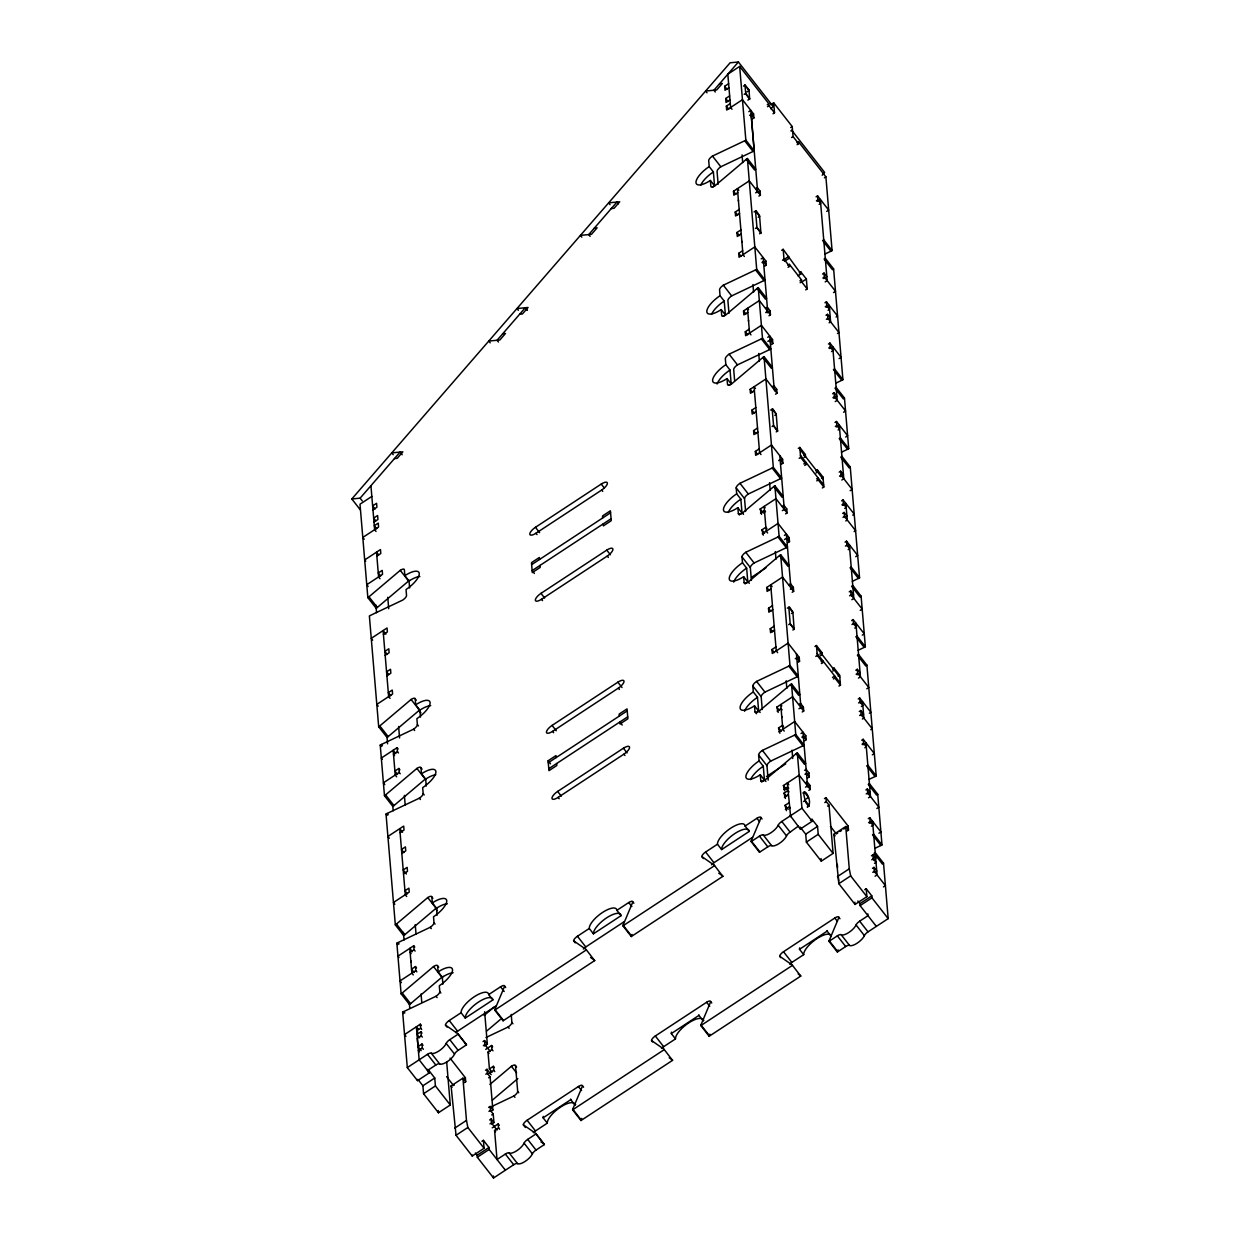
<?xml version="1.0" encoding="UTF-8"?>
<svg xmlns="http://www.w3.org/2000/svg" width="1240" height="1240" viewBox="0 0 1240 1240"><rect width="100%" height="100%" fill="white"/><g stroke="black" fill="none" stroke-linecap="round" stroke-linejoin="round"><path stroke-width="1.5" d="M744.961 85.017L749.022 89.962L749.642 99.123L745.767 93.899L744.961 85.142L743.473 86.102M809.209 806.031L808.341 805.752A4.278 0.899 56.7 0 1 806.077 802.854C797.971 779.309 814.82 800.001 807.721 806.899M594.549 960.271A4.836 1.705 -38 0 1 594.658 960.613L503.099 1020.799L494.76 1010.104A4.836 1.705 -38 0 1 494.868 1009.438L504.649 986.188L505.688 987.521M718.75 873.208L722.641 875.905A4.836 1.705 -38 0 1 722.858 876.355L631.3 936.541L622.945 925.846A4.836 1.705 -38 0 1 623.069 925.179L632.85 901.929L633.888 903.263M631.3 936.541A4.836 1.705 -38 0 1 631.408 935.859L632.028 934.418M672.421 1059.999A4.836 1.705 -38 0 1 672.545 1060.355L580.986 1120.526L572.632 1109.846A4.836 1.705 -38 0 1 572.756 1109.165L582.537 1085.915L583.575 1087.248M580.986 1120.526A4.836 1.705 -38 0 1 581.095 1119.844L581.715 1118.402M798.405 826.088L790.128 832.133A4.836 1.705 -38 0 0 786.532 835.899A9.657 3.41 -38 0 1 779.309 843.433A9.657 3.41 -38 0 1 771.636 845.68A4.836 1.705 -38 0 0 767.808 846.812L759.485 852.283L751.146 841.604A4.821 1.705 -38 0 1 751.254 840.922L761.034 817.672L762.073 819.005M798.188 974.02L800.513 975.632A4.836 1.705 -38 0 1 800.73 976.097L709.171 1036.268L700.832 1025.589A4.836 1.705 -38 0 1 700.941 1024.907L710.721 1001.657L711.76 1002.99M709.171 1036.268A4.836 1.705 -38 0 1 709.296 1035.586L709.9 1034.145M883.531 863.241A4.836 1.705 -38 0 0 882.399 864.063L874.06 853.384A4.836 1.705 -38 0 1 875.177 852.562L883.531 863.241L888.181 918.623L868.015 931.86A4.836 1.705 -38 0 0 864.404 935.626A9.657 3.41 -38 0 1 857.181 943.16A9.657 3.41 -38 0 1 849.524 945.423A4.836 1.705 -38 0 0 845.696 946.538L837.372 952.01L829.018 941.33A4.836 1.705 -38 0 1 829.141 940.649L838.922 917.399L839.961 918.732M837.372 952.01A4.836 1.705 -38 0 1 837.48 951.343L838.101 949.887M360.282 509.795L351.819 498.961L730.112 62.791L738.404 62L773.093 106.408L770.97 108.857M351.819 498.961L360.112 498.17L400.086 452.089L402.179 454.755M738.404 62L713.914 90.241L715.31 92.008M790.934 130.975L791.632 130.154L824.631 172.422L822.182 175.243M746.279 159.34L754.618 170.019A4.836 1.705 -38 0 1 755.734 169.198L747.394 158.518A4.836 1.705 -38 0 0 746.279 159.34L714.984 185.799A4.836 1.705 -38 0 1 710.876 186.403L710.38 180.467A16.91 5.983 -38 0 1 695.981 182.606A16.91 5.983 -38 0 1 709.202 166.594L708.707 160.658A4.836 1.705 -38 0 1 712.489 156.07L744.713 140.786A4.836 1.705 -38 0 0 745.845 140.12L739.66 66.418L727.818 74.198L730.624 107.477L732.003 109.259M409.696 580.382A4.836 1.705 -38 0 0 408.596 581.018L377.317 607.476A4.836 1.705 -38 0 1 376.185 608.298L367.846 597.618A4.836 1.705 -38 0 0 368.962 596.796L400.257 570.338A4.836 1.705 -38 0 1 404.364 569.718L404.86 575.67L409.045 581.002L409.618 587.946M757.113 288.471L765.468 299.15A4.836 1.705 -38 0 1 766.583 298.329L758.245 287.649A4.836 1.705 -38 0 0 757.113 288.471L725.834 314.929A4.836 1.705 -38 0 1 721.711 315.534L721.215 309.597A16.91 5.983 -38 0 1 706.816 311.736A16.91 5.983 -38 0 1 720.053 295.724L719.557 289.788A4.836 1.705 -38 0 1 723.339 285.2L755.563 269.917A4.836 1.705 -38 0 0 756.695 269.251L747.394 158.518M762.91 357.446L771.249 368.125A4.836 1.705 -38 0 1 772.38 367.303L764.026 356.624A4.836 1.705 -38 0 0 762.91 357.446L731.615 383.904A4.836 1.705 -38 0 1 727.508 384.509L727.012 378.572A16.91 5.983 -38 0 1 712.613 380.711A16.91 5.983 -38 0 1 725.85 364.7L725.338 358.763A4.836 1.705 -38 0 1 729.12 354.175L761.345 338.892A4.836 1.705 -38 0 0 762.492 338.226L758.245 287.649M411.091 699.468L419.446 710.148L388.151 736.607A4.836 1.705 -38 0 1 387.035 737.428L378.68 726.749A4.836 1.705 -38 0 0 379.812 725.927L411.091 699.468A4.836 1.705 -38 0 1 415.214 698.849L416.253 700.182M425.956 778.689A4.836 1.705 -38 0 0 425.243 779.123L393.948 805.582A4.836 1.705 -38 0 1 392.817 806.403L384.478 795.724A4.836 1.705 -38 0 0 385.594 794.902L416.888 768.443A4.836 1.705 -38 0 1 421.011 767.824L422.05 769.172M764.026 356.624L773.326 467.356A4.836 1.705 -38 0 1 772.195 468.022L739.97 483.305A4.836 1.705 -38 0 0 736.188 487.893L736.684 493.83A16.91 5.983 -38 0 0 723.462 509.842A16.91 5.983 -38 0 0 737.846 507.703L738.358 513.639A4.836 1.705 -38 0 0 742.466 513.034L773.76 486.576A4.836 1.705 -38 0 1 774.876 485.755L783.215 496.434A4.836 1.705 -38 0 0 782.099 497.256L773.76 486.576M774.876 485.755L779.123 536.331A4.836 1.705 -38 0 1 777.992 536.997L745.767 552.281A4.836 1.705 -38 0 0 741.985 556.869L742.481 562.805A16.91 5.983 -38 0 0 729.244 578.817A16.91 5.983 -38 0 0 743.644 576.678L744.139 582.614A4.836 1.705 -38 0 0 748.263 582.01L779.542 555.551A4.836 1.705 -38 0 1 780.673 554.73L789.012 565.409A4.836 1.705 -38 0 0 787.896 566.231L779.542 555.551M437.178 907.618A4.836 1.705 -38 0 0 436.077 908.254L404.782 934.712A4.836 1.705 -38 0 1 403.667 935.534L395.328 924.854A4.836 1.705 -38 0 0 396.444 924.033L427.738 897.574A4.836 1.705 -38 0 1 431.846 896.954L432.884 898.303M443.331 976.423A4.836 1.705 -38 0 0 441.874 977.229L410.579 1003.687A4.836 1.705 -38 0 1 409.464 1004.509L401.109 993.829A4.836 1.705 -38 0 0 402.24 993.008L433.519 966.549A4.836 1.705 -38 0 1 437.643 965.929L438.681 967.277M780.673 554.73L789.973 665.462A4.836 1.705 -38 0 1 788.826 666.128L756.601 681.411A4.836 1.705 -38 0 0 752.82 685.999L753.316 691.936A16.91 5.983 -38 0 0 740.094 707.947A16.91 5.983 -38 0 0 754.494 705.808L754.99 711.745A4.836 1.705 -38 0 0 759.097 711.14L790.392 684.682A4.836 1.705 -38 0 1 791.507 683.86L799.862 694.539A4.836 1.705 -38 0 0 798.73 695.361L790.392 684.682M484.111 1015.482L493.877 1007.221M791.507 683.86L795.755 734.437A4.836 1.705 -38 0 1 794.623 735.103L762.399 750.386A4.836 1.705 -38 0 0 758.617 754.974L759.113 760.911A16.91 5.983 -38 0 0 745.891 776.922A16.91 5.983 -38 0 0 760.275 774.783L760.771 780.72A4.836 1.705 -38 0 0 764.894 780.115L796.173 753.657A4.836 1.705 -38 0 1 797.304 752.835L805.644 763.514A4.836 1.705 -38 0 0 804.527 764.336L796.173 753.657M486.576 1031.138L500.278 1019.559M489.893 1084.457L511.407 1066.276A4.836 1.705 -38 0 1 515.514 1065.671L516.568 1067.005M492.373 1100.112L517.793 1078.614M728.95 87.668L725.013 90.257L724.671 86.288L728.624 83.7M729.972 99.882L726.036 102.471L725.695 98.518L729.647 95.914M746.914 91.931L749.13 90.474M752.432 118.87L753.92 117.908L753.579 113.941L742.45 99.696L726.671 110.066L726.346 106.113L730.283 103.509M744.171 94.364L745.643 93.388L749.828 98.828L747.86 100.115M748.821 111.677L750.804 110.375L754.199 150.815A4.836 1.705 -38 0 1 753.068 151.466L720.827 166.764A4.836 1.705 -38 0 0 717.061 171.337L718.13 184.218M749.658 115.32L751.13 114.343L753.92 117.908M767.312 104.687L768.784 103.71L739.66 66.418M750.619 115.894L753.579 113.941M767.467 106.671L768.955 105.695L768.784 103.71M770.722 104.765L773.667 102.811L792.221 126.558L793.058 136.555L798.622 143.685L797.134 144.661M773.032 113.785L774.519 112.809L773.667 102.811M790.732 127.534L792.221 126.558M791.585 137.532L793.058 136.555M796.979 142.678L798.452 141.701L825.887 176.84L832.071 250.542A4.836 1.705 -38 0 1 830.94 251.193L824.895 254.06M737.769 192.603L733.817 195.207L733.491 191.239L749.27 180.869L760.399 195.114L758.911 196.091M755.811 188.558L757.284 187.597L760.074 191.146L760.399 195.114M755.64 192.851L757.625 191.549L751.13 114.343M757.841 192.603L760.074 191.146M739.521 213.404L735.568 216.008L735.227 212.04L739.179 209.452M754.044 211.947L756.199 210.8L759.577 215.806L760.911 233.213L756.974 227.804L755.532 210.971L759.702 216.318L758.214 217.294M741.226 233.879L737.288 236.483L736.947 232.516L740.9 229.927M824.414 177.8L825.887 176.84M755.423 228.454L756.912 227.478L761.081 232.826L759.609 233.802M816.075 196.834L817.563 195.858L828.677 210.103L826.708 211.404M816.416 200.803L817.888 199.826L817.563 195.858M764.801 266.089L766.274 265.112L765.948 261.144L754.819 246.899L739.04 257.285L738.699 253.317L742.652 250.728M817.377 201.361L820.337 199.423L827.158 280.596L825.189 281.899M371.845 496.403L360.003 504.184L367.846 597.618M819.191 204.352L820.663 203.391L817.888 199.826M372.961 509.857L376.913 507.268L376.588 503.3L372.635 505.904L375.022 508.958M761.189 258.881L763.158 257.594L767.668 311.24L765.7 312.542M762.011 262.524L763.499 261.547L766.274 265.112M781.696 250.294L783.168 249.317L800.962 273.87L798.002 275.807M762.988 263.097L765.948 261.144M374 522.071L377.937 519.482L377.611 515.514L373.659 518.119L375.751 520.784M782.518 260.199L784.005 259.222L783.168 249.317M783.556 259.858L788.733 256.447M784.471 261.346L788.904 258.431M787.927 265.344L789.4 264.368L801.459 279.806L801.613 281.79L807.178 288.904L805.705 289.881M788.082 267.329L789.57 266.352L789.4 264.368M799.304 272.862L800.792 271.885L806.357 279L807.178 288.904M747.813 312.294L743.876 314.898L743.535 310.93L759.33 300.56L770.443 314.805L768.971 315.781M376.851 556.125L380.804 553.521L380.463 549.568L364.684 559.938L365.722 561.271M799.971 280.783L801.459 279.806M800.141 282.767L801.613 281.79M801.908 281.929L806.357 279M765.855 308.249L767.327 307.272L770.118 310.837L770.443 314.805M822.554 274.04L824.042 273.079L826.816 276.629L823.856 278.582M767.157 312.79L770.118 310.837M822.895 278.008L824.368 277.031L824.042 273.079M771.389 344.503L772.861 343.526L772.536 339.558L761.407 325.314L745.612 335.699L745.287 331.731L749.224 329.142M833.528 292.578L835.496 291.276L824.368 277.031M767.777 337.296L769.745 336.009L774.256 389.654M824.972 302.777L826.445 301.8L837.574 316.045L836.101 317.022M767.855 341.419L770.087 339.962L772.861 343.526M769.575 341.512L772.536 339.558M825.298 306.729L826.785 305.753L826.445 301.8M826.274 307.303L829.235 305.365L830.614 321.873L829.141 322.834M828.087 310.295L829.56 309.318L826.785 305.753M826.026 315.317L827.499 314.34L830.288 317.905L828.072 319.362M826.351 319.285L827.84 318.308L827.499 314.34M535.447 527.31L601.23 484.081A7.254 2.558 -38 0 1 607.399 483.166A7.254 2.558 -38 0 1 601.726 490.017L535.943 533.246A7.254 2.558 -38 0 1 529.775 534.177A7.254 2.558 -38 0 1 535.447 527.31L539.617 532.658M754.4 390.709L750.448 393.312L750.123 389.344L765.902 378.975L777.031 393.219L775.558 394.196M837.48 333.529L838.968 332.553L827.84 318.308M383.439 634.539L387.376 631.951L387.05 627.982L371.272 638.352L372.651 640.135M828.444 344.038L829.916 343.062L841.046 357.322L839.077 358.608M828.77 348.006L830.257 347.029L829.916 343.062M829.746 348.579L832.707 346.627L837.202 400.288L835.233 401.574M772.443 386.663L773.915 385.702L776.705 389.252L777.031 393.219M831.56 351.571L833.032 350.594L830.257 347.029M774.489 390.724L776.705 389.252M756.152 411.525L752.2 414.114L751.874 410.146L755.811 407.557M385.19 655.34L389.128 652.751L388.802 648.784L384.849 651.372L387.237 654.425M531.65 564.65L610.576 512.771M770.675 410.053L772.83 408.906L776.225 413.912L777.542 431.318L773.605 425.909L772.163 409.076L776.333 414.424L774.845 415.4M611.072 518.723L532.146 570.586L534.363 573.438M757.873 431.985L753.92 434.589L753.595 430.621L757.532 428.032M386.896 675.816L390.848 673.212L390.522 669.259L386.57 671.847L388.663 674.514M772.071 426.56L773.543 425.584L777.712 430.931L776.24 431.907M832.613 393.731L834.086 392.755L836.876 396.32L833.916 398.272M832.939 397.699L834.427 396.722L834.086 392.755M781.433 464.194L782.905 463.218L782.58 459.25L771.451 445.005L755.671 455.39L755.331 451.422L759.283 448.834M540.996 593.34L606.763 550.111A7.254 2.558 -38 0 1 612.932 549.196A7.254 2.558 -38 0 1 607.275 556.062L541.493 599.292A7.254 2.558 -38 0 1 535.323 600.207A7.254 2.558 -38 0 1 540.996 593.34L544.639 598.021M843.572 412.269L845.556 410.967L834.427 396.722M835.016 422.453L836.504 421.492L847.633 435.736L845.649 437.022M778.658 460.629L780.13 459.653L782.905 463.218M798.327 448.4L799.816 447.423L805.365 454.553L805.535 456.537L804.062 457.514M780.363 460.707L782.58 459.25M835.357 426.421L836.83 425.444L836.504 421.492M836.318 426.994L839.279 425.041L843.789 478.702L841.821 480.004M838.132 429.986L839.62 429.009L836.83 425.444M799.165 458.304L800.637 457.343L799.816 447.423M803.892 455.529L805.365 454.553M803.815 463.93L806.031 462.474L806.202 464.457L804.729 465.434M815.951 470.968L817.423 469.991L822.988 477.106L823.825 487.01L822.337 487.986M398.149 749.007L397.094 747.673L381.315 758.043L382.354 759.376M761.546 514.337L760.167 509.036L775.961 498.666L787.09 512.911L785.602 513.887M816.106 472.936L817.594 471.975L817.423 469.991M397.094 747.673L397.436 751.626L393.483 754.23L394.537 755.563M760.507 513.004L764.46 510.4L765.499 511.748M816.618 478.888L818.09 477.911L818.26 479.896L823.825 487.01M816.773 480.872L818.26 479.896M821.515 478.082L822.988 477.106M782.486 506.354L783.975 505.378L786.749 508.943L787.09 512.911M839.201 472.146L840.673 471.185L843.463 474.734L840.503 476.687M782.332 510.647L784.3 509.346L779.805 455.7M784.533 510.4L786.749 508.943M839.527 476.114L841.015 475.137L840.673 471.185M399.885 769.808L398.846 768.475L394.909 771.063L397.513 774.411M763.298 535.138L761.918 529.837L765.87 527.248L766.909 528.581M398.846 768.475L399.187 772.427L383.392 782.812L384.478 795.724M762.259 533.804L778.038 523.419L789.167 537.664L789.493 541.632L788.02 542.609M850.16 490.683L852.128 489.382L841.015 475.137M784.409 535.401L786.377 534.115L790.888 587.76M841.604 500.882L843.091 499.906L854.221 514.15L852.732 515.127M784.501 539.524L786.718 538.067L789.493 541.632M786.951 539.136L789.167 537.664M841.945 504.835L843.417 503.858L843.091 499.906M842.905 505.409L845.866 503.471L847.261 519.979L845.773 520.939M844.719 508.4L846.207 507.424L843.417 503.858M842.658 513.422L844.146 512.446L846.92 516.011L844.704 517.468M751.456 577.36L765.917 567.858M842.999 517.39L844.471 516.413L844.146 512.446M552.079 725.415L617.861 682.186A7.254 2.558 -38 0 1 624.03 681.271A7.254 2.558 -38 0 1 618.357 688.122L552.591 731.352A7.254 2.558 -38 0 1 546.421 732.282A7.254 2.558 -38 0 1 552.079 725.415L556.264 730.763M771.032 588.814L767.095 591.418L766.754 587.45L782.548 577.081L793.662 591.325L792.189 592.302M854.127 531.635L855.6 530.658L844.471 516.413M400.071 832.645L404.023 830.056L403.682 826.088L387.903 836.457L389.298 838.24M845.076 542.144L846.548 541.183L857.677 555.427L855.709 556.714M845.401 546.111L846.889 545.135L846.548 541.183M847.37 546.034L849.338 544.732L853.833 598.393L851.865 599.679M789.074 584.769L790.562 583.808L793.337 587.357L793.662 591.325M848.191 549.677L849.663 548.7L846.889 545.135M790.376 589.31L793.337 587.357M772.784 609.63L768.831 612.219L768.505 608.251L772.458 605.663M401.822 853.446L405.759 850.857L405.433 846.889L401.481 849.477L403.868 852.531M556.667 763.514L556.837 765.499L548.948 770.675L548.111 760.771L556 755.579L556.171 757.562M548.282 762.755L627.207 710.876M787.322 608.158L789.477 607.011L792.856 612.018L794.173 629.424L790.236 624.014L788.795 607.182L792.964 612.529L791.492 613.505M548.778 768.692L627.704 716.829M774.504 630.091L770.552 632.695L770.226 628.726L774.163 626.138M403.543 873.921L407.479 871.317L407.154 867.365L403.202 869.953L406.332 873.968M788.702 624.665L790.175 623.689L794.36 629.037L792.871 630.013M849.245 591.837L850.733 590.86L853.507 594.425L851.291 595.882M849.586 595.804L851.059 594.828L850.733 590.86M798.064 662.3L799.552 661.323L799.211 657.355L788.082 643.111L772.303 653.495L771.978 649.528L775.914 646.939M557.628 791.446L623.41 748.216A7.254 2.558 -38 0 1 629.579 747.302A7.254 2.558 -38 0 1 623.906 754.168L558.124 797.398A7.254 2.558 -38 0 1 551.955 798.312A7.254 2.558 -38 0 1 557.628 791.446L561.286 796.126M860.219 610.375L862.188 609.072L851.059 594.828M851.663 620.558L853.135 619.597L864.265 633.841L862.296 635.128M795.29 658.735L796.762 657.758L799.552 661.323M814.959 646.505L816.447 645.529L822.012 652.659L822.166 654.643L820.694 655.619M796.995 658.812L799.211 657.355M851.988 624.526L853.476 623.55L853.135 619.597M853.941 624.449L855.926 623.146L860.421 676.808L858.452 678.11M854.779 628.091L856.251 627.115L853.476 623.55M815.796 656.409L817.269 655.449L816.447 645.529M819.779 654.115L822.012 652.659M821.19 661.556L822.678 660.579L822.833 662.563L821.361 663.539M832.582 669.073L834.055 668.096L839.62 675.211L840.457 685.115L838.968 686.092M414.78 947.112L413.742 945.779L397.947 956.149L399.001 957.482M778.178 712.442L776.814 707.141L792.593 696.771L803.721 711.016L802.234 711.993M832.753 671.042L834.226 670.081L834.055 668.096M413.742 945.779L414.067 949.732L410.13 952.336L411.168 953.668M777.139 711.109L781.091 708.505L782.13 709.854M832.505 677.474L834.721 676.017L834.892 678.001L840.457 685.115M833.42 678.978L834.892 678.001M838.147 676.188L839.62 675.211M799.134 704.46L800.606 703.483L803.38 707.048L803.721 711.016M855.832 670.251L857.305 669.29L860.095 672.839L857.135 674.793M798.963 708.753L800.932 707.451L796.437 653.806M801.164 708.505L803.38 707.048M856.158 674.219L857.646 673.243L857.305 669.29M416.532 967.913L415.478 966.58L411.541 969.168L414.144 972.516M779.929 733.243L778.55 727.942L782.502 725.354L783.54 726.687M415.478 966.58L415.818 970.533L400.024 980.918L401.109 993.829M778.89 731.91L794.67 721.525L805.798 735.785L806.14 739.738L804.652 740.714M866.791 688.789L868.775 687.487L857.646 673.243M801.04 733.507L803.024 732.22L807.519 785.865L805.551 787.168M858.251 698.988L859.723 698.011L870.852 712.256L869.364 713.232M801.877 737.149L803.349 736.173L806.14 739.738M802.838 737.722L805.798 735.785M858.576 702.941L860.048 701.964L859.723 698.011M860.281 703.034L862.513 701.577L863.893 718.084L862.404 719.045M861.351 706.505L862.838 705.529L860.048 701.964M859.289 711.528L860.777 710.551L863.552 714.116L861.335 715.573M766.49 776.519L785.757 763.856M859.63 715.495L861.102 714.519L860.777 710.551M804.652 770.335L806.14 769.358L808.914 772.923L809.255 776.891L807.767 777.852M421.368 1025.526L420.329 1024.194L404.535 1034.563L405.93 1036.346M784.765 790.857L783.401 785.556L799.18 775.186L810.309 789.431L808.821 790.407M870.759 729.74L872.232 728.764L861.102 714.519M804.993 774.303L806.465 773.326L809.255 776.891M806.698 774.38L808.914 772.923M420.329 1024.194L420.654 1028.162L416.702 1030.75L417.756 1032.083M783.726 789.524L787.679 786.935L788.718 788.268M861.707 740.249L863.195 739.288L874.309 753.533L872.34 754.819M422.003 1033.121L420.964 1031.788L417.012 1034.377L419.616 1037.725M785.4 798.452L784.037 793.15L787.974 790.562L789.028 791.895M862.048 744.217L863.521 743.24L863.195 739.288M863.009 744.79L865.97 742.837L870.48 796.499L868.496 797.785M805.705 782.874L807.193 781.913L809.968 785.462L810.309 789.431M420.964 1031.788L421.29 1035.756L417.307 1038.361L418.004 1046.622L421.135 1050.637M784.362 797.119L788.346 794.499M447.02 1027.092L445.454 1025.092A4.836 1.705 -38 0 1 449.236 1020.52L461.079 1012.739A16.91 5.983 -38 0 1 474.3 996.727A16.91 5.983 -38 0 1 488.7 994.588L500.542 986.808A4.836 1.705 -38 0 1 504.649 986.188M575.205 942.849L573.639 940.835A4.836 1.705 -38 0 1 577.421 936.262L589.264 928.481A16.91 5.983 -38 0 1 602.5 912.47A16.91 5.983 -38 0 1 616.885 910.33L628.726 902.549A4.836 1.705 -38 0 1 632.85 901.929M703.406 858.591L701.84 856.577A4.836 1.705 -38 0 1 705.622 852.004L717.464 844.223A16.91 5.983 -38 0 1 730.686 828.212A16.91 5.983 -38 0 1 745.085 826.073L756.927 818.291A4.836 1.705 -38 0 1 761.034 817.672M864.823 747.782L866.31 746.806L863.521 743.24M807.751 786.935L809.968 785.462M802.838 793.058L804.326 792.081L808.495 797.429L806.279 798.885M418.004 1046.622L421.988 1044.003L423.026 1045.335M786.439 810.666L785.06 805.365L789.043 802.745M461.079 1012.739L465.248 1018.087L492.869 999.921L488.7 994.588M589.264 928.481L593.433 933.829L621.07 915.663L616.885 910.33M717.464 844.223L721.634 849.571L749.255 831.404L745.085 826.073M421.988 1044.003L422.313 1047.971L418.376 1050.559L419.414 1051.892M785.385 809.332L789.337 806.744L790.376 808.077M803.551 801.552L805.039 800.575M455.778 1032.626A4.836 1.705 -38 0 1 457.575 1031.199L496.062 1005.919M583.327 949.034A4.836 1.705 -38 0 1 585.776 946.941L624.247 921.661M711.512 864.776A4.836 1.705 -38 0 1 713.961 862.699L752.447 837.403M427.707 1071.856L429.18 1070.88L429.35 1072.863L417.508 1080.645L407.309 1067.593L427.475 1054.341A4.836 1.705 -38 0 1 431.303 1053.209A9.657 3.41 -38 0 0 438.96 1050.962A9.657 3.41 -38 0 0 446.183 1043.429A4.836 1.705 -38 0 1 449.795 1039.663L458.118 1034.191A4.821 1.705 -38 0 0 458.01 1033.85M494.76 1010.104L586.318 949.933A4.836 1.705 -38 0 0 586.195 949.592M622.945 925.846L714.504 865.675A4.836 1.705 -38 0 0 714.395 865.334L701.84 856.577M751.146 841.604L759.469 836.132A4.836 1.705 -38 0 1 763.298 835.001A9.657 3.41 -38 0 0 770.955 832.753A9.657 3.41 -38 0 0 778.178 825.22A4.836 1.705 -38 0 1 781.789 821.454L801.955 808.201L797.304 752.835M807.209 806.976L809.193 805.674L805.008 800.343M824.445 798.622L825.933 797.646L848.176 826.135L848.516 830.102L847.029 831.079M824.786 802.574L826.259 801.613L825.933 797.646M827.56 806.14L829.033 805.163L826.259 801.613M466.349 1044.53A4.821 1.705 -38 0 1 466.457 1044.87L458.134 1050.342A4.836 1.705 -38 0 0 454.538 1054.109A9.657 3.41 -38 0 1 447.314 1061.641A9.657 3.41 -38 0 1 439.642 1063.889A4.836 1.705 -38 0 0 435.814 1065.021L427.49 1070.492L427.397 1069.33M810.51 820.26L811.983 819.284L817.548 826.398L818.214 834.334L833.094 853.384L821.252 861.165L806.372 842.115L805.705 834.179L800.141 827.065L800.312 829.048L812.154 821.268L811.983 819.284M483.073 1041.553L484.561 1040.577L487.336 1044.142L484.375 1046.08M865.876 789.942L867.365 788.966L870.139 792.531L867.923 793.988M483.414 1045.506L484.887 1044.53L484.561 1040.577M866.218 793.91L867.69 792.933L867.365 788.966M446.679 1062.06L450.291 1104.979L438.449 1112.761L423.568 1093.711L422.902 1085.791L434.744 1078.01L429.18 1070.88M805.705 834.179L817.548 826.398M485.693 1049.397L491.614 1045.506L492.668 1046.839M423.568 1093.711L435.411 1085.93L434.744 1078.01M806.372 842.115L818.214 834.334M492.032 1072.244L489.413 1068.896L488.002 1052.062L491.954 1049.474L491.614 1045.506M481.942 1141.312L483.414 1140.335L484.081 1148.255L472.239 1156.037L456.025 1135.266L451.081 1085.93L462.923 1078.149L465.713 1081.698L464.225 1082.675M864.745 889.7L866.218 888.739L866.884 896.66L855.042 904.441L838.829 883.671L833.885 834.318L845.726 826.538L848.516 830.102M454.274 1085.046L453.53 1085.527L446.586 1076.615M463.156 1079.203L465.372 1077.746L450.074 1058.154M837.822 832.955L836.334 833.916L830.428 826.351M840.038 831.498L841.51 830.521M843.743 829.064L845.215 828.087M845.959 827.607L848.176 826.135M876.851 808.48L878.819 807.178L867.69 792.933M485.491 1070.275L486.964 1069.299L491.149 1074.646M868.295 818.663L869.767 817.702L880.896 831.947L878.928 833.234M489.413 1068.896L493.365 1066.307L494.404 1067.64M485.817 1074.227L487.305 1073.266L486.964 1069.299M868.62 822.632L870.108 821.655L869.767 817.702M487.785 1074.166L493.69 1070.275L493.365 1066.307M869.596 823.205L872.557 821.252L877.068 874.913L875.084 876.215M488.607 1077.793L490.079 1076.832L487.305 1073.266M871.41 826.197L872.882 825.22L870.108 821.655M454.631 1128.183L466.472 1120.402L462.923 1078.149M837.434 876.587L849.276 868.806L845.726 826.538M488.607 1107.413L490.094 1106.452L492.869 1110.002L490.653 1111.459M871.41 855.817L872.898 854.841L875.673 858.405L873.456 859.863M488.947 1111.381L490.42 1110.405L490.094 1106.452M871.751 859.77L873.224 858.809L872.898 854.841M456.025 1135.266L467.852 1127.486L466.472 1120.402M838.829 883.671L850.655 875.874L849.276 868.806M491.722 1114.946L493.21 1113.97L490.42 1110.405M874.526 863.335L876.013 862.374L873.224 858.809M489.661 1119.968L491.149 1118.991L493.923 1122.557L491.707 1124.014M872.464 868.357L873.952 867.396L876.726 870.945L874.51 872.402M490.002 1123.92L491.474 1122.959L491.149 1118.991M872.805 872.324L874.277 871.348L873.952 867.396M492.28 1127.811L498.201 1123.92L499.239 1125.254M535.882 1133.577A4.836 1.705 -38 0 1 536.005 1133.918L527.682 1139.389A4.836 1.705 -38 0 0 524.071 1143.156A9.657 3.41 -38 0 1 516.847 1150.689A9.657 3.41 -38 0 1 509.19 1152.937A4.836 1.705 -38 0 0 505.346 1154.068L497.023 1159.54L494.589 1130.477L498.542 1127.889L498.201 1123.92M525.419 1127.501L523.327 1124.82A4.836 1.705 -38 0 1 527.109 1120.247L578.413 1086.534A4.836 1.705 -38 0 1 582.537 1085.915M652.566 1041.91L651.527 1040.562A4.836 1.705 -38 0 1 655.309 1035.989L706.614 1002.277A4.836 1.705 -38 0 1 710.721 1001.657M780.766 957.652L779.728 956.304A4.836 1.705 -38 0 1 783.494 951.731L834.799 918.019A4.836 1.705 -38 0 1 838.922 917.399M883.438 886.895L885.407 885.593L874.277 871.348M544.236 1144.256A4.836 1.705 -38 0 1 544.345 1144.598L536.021 1150.069A4.836 1.705 -38 0 0 532.409 1153.835A9.657 3.41 -38 0 1 525.187 1161.369A9.657 3.41 -38 0 1 517.529 1163.616A4.836 1.705 -38 0 0 513.701 1164.748L493.536 1178L477.307 1157.23L477.137 1155.246L488.979 1147.465L483.414 1140.335M875.641 925.505L876.339 926.404L860.111 905.619L859.94 903.635L871.782 895.854L866.218 888.739M477.307 1157.23L489.149 1149.449L488.979 1147.465M860.111 905.619L871.952 897.837L871.782 895.854M533.324 1132.678A4.836 1.705 -38 0 1 535.463 1130.942L547.305 1123.146L543.12 1117.813L570.757 1099.648A16.91 5.983 -38 0 0 570.648 1099.074M661.525 1048.42A4.836 1.705 -38 0 1 663.648 1046.684L675.49 1038.903L671.321 1033.555L698.942 1015.39A16.91 5.983 -38 0 0 698.833 1014.816M789.71 964.162A4.836 1.705 -38 0 1 791.849 962.426L803.691 954.645L799.505 949.298L827.142 931.147A16.91 5.983 -38 0 0 827.034 930.558M547.305 1123.146A16.91 5.983 -38 0 1 560.527 1107.134A16.91 5.983 -38 0 1 574.926 1104.995L575.67 1104.514M675.49 1038.903A16.91 5.983 -38 0 1 688.727 1022.891A16.91 5.983 -38 0 1 703.111 1020.737L703.855 1020.257M572.632 1109.846L664.191 1049.66A4.836 1.705 -38 0 0 664.082 1049.319M700.832 1025.589L792.391 965.402A4.836 1.705 -38 0 0 792.283 965.061M829.018 941.33L837.341 935.859A4.836 1.705 -38 0 1 841.185 934.727A9.657 3.41 -38 0 0 848.842 932.48A9.657 3.41 -38 0 0 856.065 924.947A4.836 1.705 -38 0 1 859.677 921.18L868 915.709L867.845 913.896M728.981 313.348L727.896 300.467A4.836 1.705 -38 0 1 731.678 295.895L763.902 280.596A4.836 1.705 -38 0 0 765.034 279.946L756.695 269.251M734.638 380.711L733.693 369.442A4.836 1.705 -38 0 1 737.475 364.87L769.699 349.572A4.836 1.705 -38 0 0 770.831 348.921L762.492 338.226M835.745 383.191L841.79 380.324A4.836 1.705 -38 0 0 842.921 379.673L833.621 268.925L825.282 258.246A4.836 1.705 -38 0 0 824.151 259.067L832.505 269.747A4.836 1.705 -38 0 1 833.621 268.925M745.612 511.454L744.527 498.573A4.836 1.705 -38 0 1 748.309 494L780.534 478.702A4.836 1.705 -38 0 0 781.681 478.051L773.326 467.356M841.541 452.166L847.571 449.299A4.836 1.705 -38 0 0 848.718 448.647L844.471 398.055L836.116 387.376A4.836 1.705 -38 0 0 835.001 388.197L843.34 398.877A4.836 1.705 -38 0 1 844.471 398.055M751.409 580.429L750.324 567.548A4.836 1.705 -38 0 1 754.106 562.976L786.331 547.677A4.836 1.705 -38 0 0 787.462 547.026L779.123 536.331M384.788 784.595L383.392 782.812L380.231 745.132A4.836 1.705 -38 0 1 381.362 744.481L413.587 729.182A4.836 1.705 -38 0 0 417.368 724.61L416.873 718.658A16.91 5.983 -38 0 0 430.11 702.646A16.91 5.983 -38 0 0 415.71 704.8L415.214 698.849M852.376 581.296L858.421 578.429A4.836 1.705 -38 0 0 859.553 577.778L850.252 467.031L841.913 456.351A4.836 1.705 -38 0 0 840.798 457.173L849.137 467.852A4.836 1.705 -38 0 1 850.252 467.031M395.328 924.854L386.028 814.107A4.836 1.705 -38 0 1 387.159 813.455L419.384 798.157A4.836 1.705 -38 0 0 423.166 793.585L422.67 787.632A16.91 5.983 -38 0 0 435.891 771.621A16.91 5.983 -38 0 0 421.507 773.775L421.011 767.824M762.244 709.559L761.174 696.679A4.836 1.705 -38 0 1 764.941 692.106L797.18 676.808A4.836 1.705 -38 0 0 798.312 676.157L789.973 665.462M858.173 650.271L864.218 647.404A4.836 1.705 -38 0 0 865.349 646.753L861.102 596.161L852.763 585.482A4.836 1.705 -38 0 0 851.632 586.303L859.987 596.982A4.836 1.705 -38 0 1 861.102 596.161M768.18 780.146L766.956 765.654A4.836 1.705 -38 0 1 770.738 761.081L802.962 745.783A4.836 1.705 -38 0 0 804.109 745.132L795.755 734.437M401.419 982.7L400.024 980.918L396.862 943.237A4.836 1.705 -38 0 1 398.009 942.586L430.233 927.288A4.836 1.705 -38 0 0 434.015 922.715L433.504 916.763A16.91 5.983 -38 0 0 446.741 900.751A16.91 5.983 -38 0 0 432.341 902.906L431.846 896.954M869.007 779.402L875.053 776.534A4.836 1.705 -38 0 0 876.199 775.884L866.899 665.136L858.545 654.457A4.836 1.705 -38 0 0 857.429 655.278L865.768 665.957A4.836 1.705 -38 0 1 866.899 665.136M407.309 1067.593L402.659 1012.212A4.836 1.705 -38 0 1 403.791 1011.561L436.015 996.263A4.836 1.705 -38 0 0 439.797 991.69L439.301 985.738A16.91 5.983 -38 0 0 452.538 969.726A16.91 5.983 -38 0 0 438.139 971.881L437.643 965.929M874.804 848.377L880.849 845.51A4.836 1.705 -38 0 0 881.981 844.859L877.734 794.266L869.395 783.587A4.836 1.705 -38 0 0 868.263 784.409L876.618 795.088A4.836 1.705 -38 0 1 877.734 794.266M485.956 1037.524L508.106 1027.014A4.836 1.705 -38 0 0 511.887 1022.442L511.221 1014.398M491.753 1106.514L513.903 1095.99A4.836 1.705 -38 0 0 517.685 1091.417L515.514 1065.671M719.557 83.731L722.331 83.468L716.689 89.977L705.622 91.031L707.017 92.799M611.289 208.568L614.064 208.304L619.706 201.794L608.639 202.849L610.034 204.631M594.363 228.083L597.122 227.819L591.48 234.329L580.429 235.383L581.823 237.165M519.638 314.247L522.396 313.983L528.054 307.474L516.987 308.528L518.382 310.31M502.712 333.762L505.471 333.498L499.829 340.008L488.777 341.062L490.172 342.829M394.444 458.599L397.203 458.335L402.845 451.825L391.794 452.879L393.188 454.661M779.728 956.304L792.174 964.952L800.73 976.097M573.639 940.835L586.101 949.468L594.658 960.613M590.55 957.466L591.325 958.009M592.115 958.535L592.89 959.078M593.665 959.62L594.441 960.163M651.527 1040.562L663.974 1049.21L672.545 1060.355M669.212 1057.736L672.328 1059.89M445.454 1025.092L457.901 1033.726L466.256 1044.421L464.69 1043.336M523.327 1124.82L535.788 1133.468L544.128 1144.148L542.577 1143.063M541.012 1141.994L541.803 1142.521M790.639 816.649L787.338 782.967L788.733 784.75M768.955 105.695L774.519 112.809M744.961 85.219L749.13 90.567M724.671 86.288L727.058 89.342M725.695 98.518L728.082 101.572M726.346 106.113L728.717 109.167M745.845 140.12L754.199 150.815M832.071 250.542L823.732 239.847A4.836 1.705 -38 0 1 822.601 240.513L830.94 251.193M744.713 140.786L753.068 151.466M712.489 156.07L720.827 166.764M738.823 190.433L737.428 188.65L742.977 254.681L744.372 256.463M733.491 191.239L735.878 194.292M784.005 259.222L789.57 266.352M709.202 166.594L713.388 171.942L714.55 185.799A16.91 5.983 -38 0 1 712.535 187.054M710.38 180.467L714.55 185.799M735.227 212.04L737.614 215.094M736.947 232.516L739.335 235.569M842.921 379.673L834.582 368.978A4.836 1.705 -38 0 1 833.435 369.644L841.79 380.324M755.563 269.917L763.902 280.596M738.699 253.317L741.086 256.37M748.526 309.675L747.488 308.341L749.564 333.095L750.96 334.878M723.339 285.2L731.678 295.895M743.535 310.93L745.922 313.983M848.718 448.647L840.363 437.953A4.836 1.705 -38 0 1 839.232 438.619L847.571 449.299M761.345 338.892L769.699 349.572M720.053 295.724L724.222 301.072L725.385 314.929A16.91 5.983 -38 0 1 723.37 316.185M745.287 331.731L747.673 334.785M721.215 309.597L725.385 314.929M618.326 203.84L616.931 202.058L588.721 234.593L590.116 236.375M729.12 354.175L737.475 364.87M755.455 388.538L754.075 386.756L759.609 452.786L761.004 454.568M799.955 449.392L823.127 479.058M750.123 389.344L752.51 392.398M800.451 455.328L823.639 485.011M800.637 457.343L806.202 464.457M725.85 364.7L730.019 370.047L731.182 383.904A16.91 5.983 -38 0 1 729.167 385.16M727.012 378.572L731.182 383.904M751.874 410.146L754.261 413.199M753.595 430.621L755.966 433.675M859.553 577.778L851.213 567.083A4.836 1.705 -38 0 1 850.082 567.75L858.421 578.429M772.195 468.022L780.534 478.702M755.331 451.422L757.718 454.475M765.158 507.78L764.119 506.447L766.196 531.201L767.591 532.983M739.97 483.305L748.309 494M760.167 509.036L763.298 513.05M865.349 646.753L857.01 636.058A4.836 1.705 -38 0 1 855.863 636.725L864.218 647.404M777.992 536.997L786.331 547.677M736.188 487.893L744.527 498.573M736.684 493.83L740.854 499.178L742.032 513.034A16.91 5.983 -38 0 1 740.001 514.29M761.918 529.837L764.522 533.169M742.466 513.034L743.504 514.368M737.846 507.703L742.032 513.034M738.358 513.639L739.396 514.972M745.767 552.281L754.106 562.976M772.101 586.644L770.707 584.861L776.255 650.892L777.635 652.674M816.587 647.497L839.774 677.164M766.754 587.45L769.141 590.504M741.985 556.869L750.324 567.548M817.082 653.433L840.271 683.116M817.269 655.449L822.833 662.563M742.481 562.805L746.65 568.153L747.813 582.01A16.91 5.983 -38 0 1 745.798 583.265M748.263 582.01L749.301 583.343M768.505 608.251L770.893 611.304M743.644 576.678L747.813 582.01M744.139 582.614L745.193 583.947M527.372 310.403L525.279 307.737L497.07 340.272L498.464 342.038M770.226 628.726L772.613 631.78M876.199 775.884L867.845 765.189A4.836 1.705 -38 0 1 866.713 765.855L875.053 776.534M788.826 666.128L797.18 676.808M771.978 649.528L774.349 652.581M781.804 705.886L780.75 704.553L782.827 729.306L784.222 731.089M776.814 707.141L779.418 710.489M756.601 681.411L764.941 692.106M601.23 484.081L604.361 488.079M881.981 844.859L873.642 834.163A4.836 1.705 -38 0 1 872.51 834.83L880.849 845.51M794.623 735.103L802.962 745.783M601.726 490.017L602.764 491.35M752.82 685.999L761.174 696.679M753.316 691.936L757.5 697.283L758.663 711.14A16.91 5.983 -38 0 1 756.648 712.396M778.55 727.942L781.169 731.29M759.097 711.14L760.136 712.473M754.494 705.808L758.663 711.14M754.99 711.745L756.555 713.744M833.885 834.318L835.109 835.884M606.763 550.111L610.421 554.792M762.399 750.386L770.738 761.081M607.275 556.062L608.313 557.396M801.955 808.201L812.154 821.268M871.952 897.837L888.181 918.623M783.401 785.556L786.517 789.57M758.617 754.974L766.956 765.654M850.655 875.874L866.884 896.66M759.113 760.911L763.282 766.258L764.445 780.115A16.91 5.983 -38 0 1 762.429 781.37M784.037 793.15L786.64 796.499M785.06 805.365L788.191 809.379M764.894 780.115L765.933 781.448M760.275 774.783L764.445 780.115M857.863 900.968L859.94 903.635M800.312 829.048L790.066 815.409M760.771 780.72L761.825 782.053M781.789 821.454L790.128 832.133M859.677 921.18L868.015 931.86M778.178 825.22L786.532 835.899M856.065 924.947L864.404 935.626M535.943 533.246L536.997 534.595M756.927 818.291L759.531 821.624M834.799 918.019L837.418 921.351M763.298 835.001L771.636 845.68M841.185 934.727L849.524 945.423M759.469 836.132L767.808 846.812M837.341 935.859L845.696 946.538M827.142 931.147L831.312 936.479A16.91 5.983 -38 0 0 816.912 938.634A16.91 5.983 -38 0 0 803.691 954.645M751.254 840.922L759.609 851.601A4.821 1.705 -38 0 0 759.485 852.283M829.141 940.649L837.48 951.343M617.861 682.186L622.031 687.534M618.357 688.122L619.396 689.456M541.493 599.292L542.531 600.625M622.201 725.059L619.814 722.005L619.985 723.99L627.874 718.797L627.037 708.893L619.148 714.085L619.318 716.069M705.622 852.004L713.961 862.699M783.494 951.731L791.849 962.426M623.41 748.216L627.053 752.897M714.287 865.226L722.858 876.355M623.906 754.168L624.945 755.501M552.591 731.352L553.629 732.701M360.112 498.17L362.235 500.882M376.681 528.767L374.294 525.714L378.247 523.11L378.572 527.077L362.793 537.447L364.188 539.23M376.03 531.448L374.635 529.666L370.93 485.693M400.257 570.338L408.596 581.018M548.111 760.771L550.498 763.825M378.603 554.822L376.526 552.157L378.603 576.925L379.983 578.708M558.124 797.398L559.178 798.73M380.649 576.011L378.262 572.957L382.215 570.369L382.54 574.322L366.761 584.707L368.156 586.489M628.726 902.549L631.857 906.548M706.614 1002.277L709.745 1006.276M698.942 1015.39L703.111 1020.737M368.962 596.796L377.317 607.476M623.069 925.179L631.408 935.859M700.941 1024.907L709.296 1035.586M385.888 634.136L383.098 630.571L388.647 696.617L390.042 698.399M415.71 704.8L419.88 710.132L420.469 717.077M418.531 709.822L420.964 712.938M417.368 724.61L418.423 725.943M390.709 695.702L388.322 692.649L392.259 690.06L392.599 694.013L376.805 704.398L378.2 706.18M577.421 936.262L585.776 946.941M655.309 1035.989L663.648 1046.684M413.587 729.182L414.64 730.515M421.507 773.775L425.677 779.107L426.25 786.052M416.888 768.443L425.243 779.123M379.812 725.927L388.151 736.607M397.436 751.626L398.474 752.975M395.762 753.61L393.158 750.262L395.235 775.031L396.63 776.814M423.166 793.585L424.204 794.918M381.362 744.481L382.416 745.814M380.231 745.132L381.269 746.464M399.187 772.427L400.225 773.775M419.384 798.157L420.422 799.49M385.594 794.902L393.948 805.582M402.519 832.241L399.745 828.677L405.279 894.722L406.674 896.505M387.159 813.455L388.197 814.788M386.028 814.107L387.066 815.44M500.542 986.808L504.184 991.473M578.413 1086.534L581.544 1090.534M432.341 902.906L436.511 908.238L437.1 915.182M427.738 897.574L436.077 908.254M435.519 908.377L437.255 910.61M434.015 922.715L435.054 924.048M511.887 1022.442L512.942 1023.775M570.757 1099.648L574.926 1104.995M407.34 893.808L404.953 890.754L408.906 888.166L409.231 892.118L393.452 902.503L394.832 904.285M494.868 1009.438L503.223 1020.117A4.836 1.705 -38 0 0 503.099 1020.799M572.756 1109.165L581.095 1119.844M430.233 927.288L431.272 928.62M508.106 1027.014L509.16 1028.348M438.139 971.881L442.308 977.229L442.897 984.157M433.519 966.549L441.874 977.229M511.407 1066.276L516.615 1072.957M396.444 924.033L404.782 934.712M414.067 949.732L415.106 951.08M491.954 1049.474L492.993 1050.807M412.393 951.716L409.789 948.368L411.866 973.137L413.261 974.919M484.887 1044.53L490.281 1051.443M488.002 1052.062L489.041 1053.396M439.797 991.69L440.851 993.023M517.685 1091.417L518.723 1092.75M398.009 942.586L399.048 943.919M396.862 943.237L397.916 944.57M415.818 970.533L416.857 971.881M436.015 996.263L437.069 997.596M493.69 1070.275L494.745 1071.608M513.903 1095.99L514.941 1097.322M449.236 1020.52L457.575 1031.199M527.109 1120.247L535.463 1130.942M458.118 1034.191L466.457 1044.87M536.005 1133.918L544.345 1144.598M449.795 1039.663L458.134 1050.342M527.682 1139.389L536.021 1150.069M446.183 1043.429L454.538 1054.109M524.071 1143.156L532.409 1153.835M402.24 993.008L410.579 1003.687M420.654 1028.162L421.693 1029.495M498.542 1127.889L499.581 1129.221M418.469 1029.464L416.377 1026.782L419.151 1059.797L429.35 1072.863M491.474 1122.959L497.039 1130.074M403.791 1011.561L404.844 1012.894M421.29 1035.756L422.329 1037.09M402.659 1012.212L403.697 1013.545M494.589 1130.477L495.628 1131.81M431.303 1053.209L439.642 1063.889M509.19 1152.937L517.529 1163.616M427.475 1054.341L435.814 1065.021M505.346 1154.068L513.701 1164.748M422.313 1047.971L423.367 1049.303M451.081 1085.93L452.135 1087.263M504.68 1169.32L505.378 1170.219L489.149 1149.449M435.411 1085.93L450.291 1104.979M467.852 1127.486L484.081 1148.255M418.035 1079.56L422.902 1085.791M475.4 1153.014L477.137 1155.246M798.452 141.701L798.622 143.685M854.856 902.209L855.042 904.441M800.792 271.885L800.962 273.87M837.31 864.357L837.574 867.582M838.395 877.238L838.659 880.447A4.836 1.705 -38 0 0 838.86 880.896M829.033 805.163L833.094 853.384M821.035 858.56L821.252 861.165M742.047 154.892L742.698 162.595M752.928 284.58L753.579 292.19M758.725 353.462L759.361 361.088M769.575 482.686L770.211 490.296M775.357 551.567L775.992 559.193M786.207 680.791L786.842 688.402M792.034 750.185L792.732 758.477M748.572 321.238L748.48 320.199M781.836 717.449L781.758 716.41M602.687 517.964L602.516 515.98L610.406 510.787L611.243 520.692L603.353 525.884L603.183 523.9M539.539 559.457L539.369 557.473L531.48 562.665L532.317 572.57L540.206 567.393L540.036 565.409M484.623 1011.747L487.336 1044.142M490.079 1076.832L492.869 1110.002M493.21 1113.97L493.923 1122.557M493.365 1175.938L493.536 1178M472.146 1154.936L472.239 1156.037M465.372 1077.746L465.713 1081.698M438.262 1110.529L438.449 1112.761M387.763 597.293L388.709 608.716M398.614 726.5L399.575 737.939M404.395 795.398L405.186 804.915M415.245 924.606L416.036 934.138M421.073 994L421.771 1002.292M410.828 960.752L410.967 962.302M417.4 1079.405L417.508 1080.645M375.922 605.074L376.557 612.684M386.926 736.188L387.562 743.814M392.708 805.086L393.188 810.79M403.403 932.387L404.039 940.013M409.324 1002.896L409.758 1008.012M378.68 726.749L369.381 616.001A4.836 1.705 -38 0 1 370.528 615.35L402.752 600.052A4.836 1.705 -38 0 0 406.534 595.479L406.038 589.527A16.91 5.983 -38 0 0 419.26 573.515A16.91 5.983 -38 0 0 404.86 575.67M738.389 199.981L738.466 201.035M741.846 241.242L741.939 242.296M799.505 949.298A16.91 5.983 -38 0 1 799.63 947.887M671.321 1033.555A16.91 5.983 -38 0 1 671.445 1032.145M543.12 1117.813A16.91 5.983 -38 0 1 543.244 1116.403M717.092 384.012A16.91 5.983 -38 0 1 730.019 370.047M711.543 314.356A16.91 5.983 -38 0 1 724.222 301.072M409.045 581.002A16.91 5.983 -38 0 1 419.864 576.523M700.708 185.225A16.91 5.983 -38 0 1 713.388 171.942M721.634 849.571A16.91 5.983 -38 0 1 734.855 833.559A16.91 5.983 -38 0 1 749.255 831.404M465.248 1018.087A16.91 5.983 -38 0 1 478.469 1002.075A16.91 5.983 -38 0 1 492.869 999.921M593.433 933.829A16.91 5.983 -38 0 1 606.67 917.817A16.91 5.983 -38 0 1 621.07 915.663M733.724 582.118A16.91 5.983 -38 0 1 746.65 568.153M728.175 512.461A16.91 5.983 -38 0 1 740.854 499.178M425.677 779.107A16.91 5.983 -38 0 1 435.798 774.706M419.88 710.132A16.91 5.983 -38 0 1 430.714 705.653M750.603 779.542A16.91 5.983 -38 0 1 763.282 766.258M744.574 711.249A16.91 5.983 -38 0 1 757.5 697.283M442.308 977.229A16.91 5.983 -38 0 1 453.143 972.734M436.511 908.238A16.91 5.983 -38 0 1 447.346 903.759"/></g></svg>
